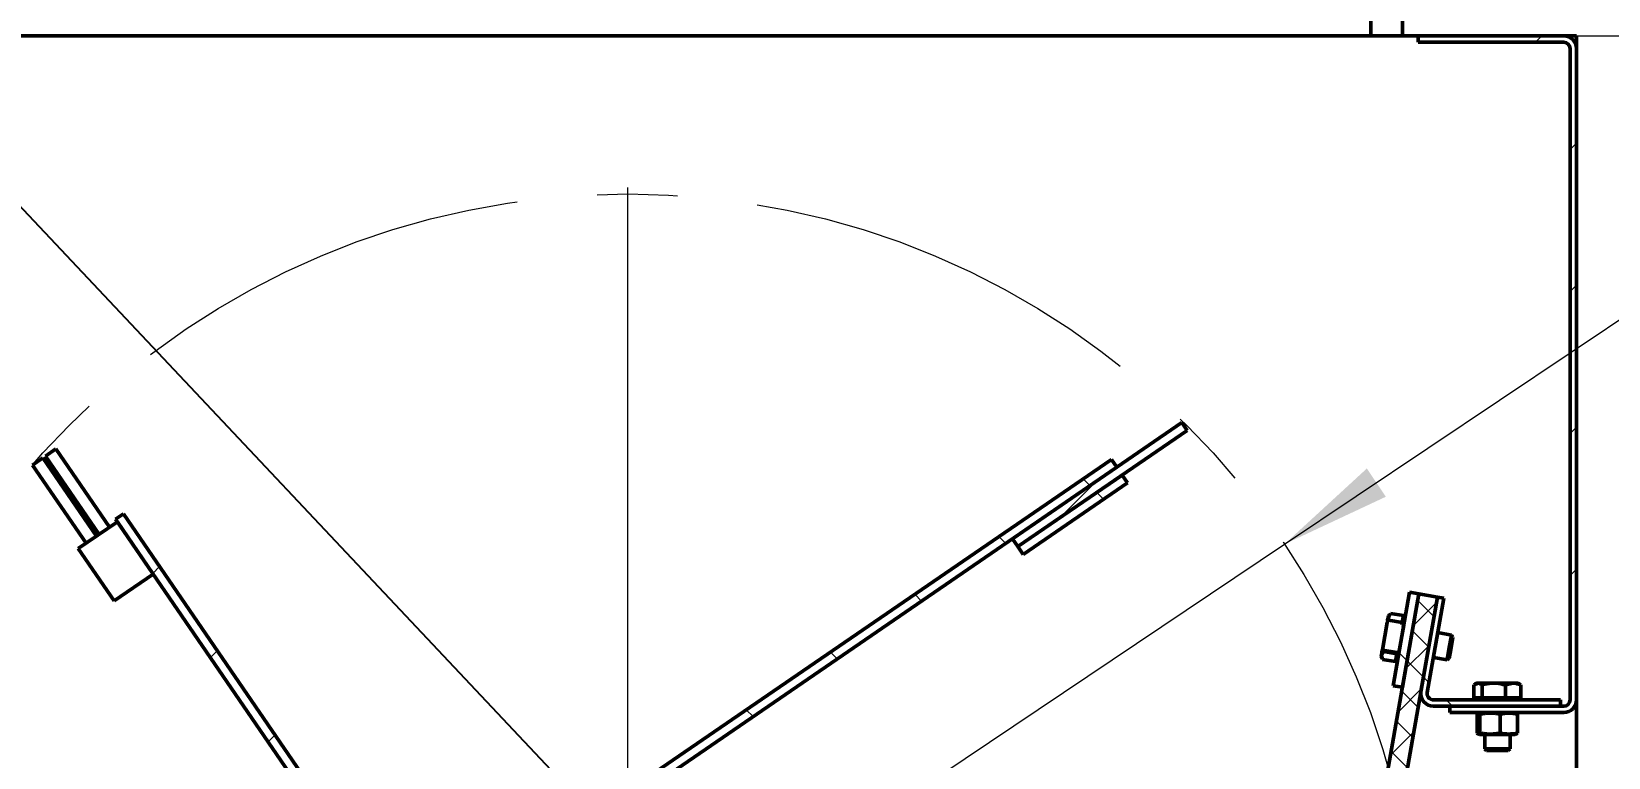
# Model space of a CAD drawing. Header units: millimetres. Extents: x 0 to 594, y 0 to 420.
# Drawn here: x 435.71 to 485.59, y 339.42 to 362.38 of the extents above; entities that cross this region are included whole.
import ezdxf

# ---------------------------------------------------------------- set-up
doc = ezdxf.new("R2010")
doc.units = ezdxf.units.MM
doc.linetypes.add('CENTERX2', pattern=[20.32, 12.7, -2.54, 2.54, -2.54])
doc.styles.add('SLDTEXTSTYLE1', font='TXT', dxfattribs={"width": 0.605})
doc.dimstyles.new('SLDDIMSTYLE0', dxfattribs={"dimtxt": 3.5, "dimasz": 3.5, "dimexe": 0, "dimexo": 0.0625, "dimgap": 0.875, "dimtad": 2, "dimlfac": 10, "dimrnd": 1e-09, "dimzin": 12, "dimdsep": 46, "dimtxsty": 'SLDTEXTSTYLE1', "dimsah": 1, "dimcen": 0.09, "dimadec": 0, "dimazin": 3, "dimtfac": 1, "dimtdec": 3, "dimtofl": 0, "dimtmove": 0, "dimatfit": 3, "dimfxl": 1, "dimfrac": 2, "dimtolj": 1, "dimtzin": 12, "dimarcsym": 0})
doc.dimstyles.new('SLDDIMSTYLE1', dxfattribs={"dimtxt": 0.18, "dimasz": 1.076923, "dimexe": 0, "dimexo": 0.0625, "dimgap": 0, "dimtad": 0, "dimtih": 1, "dimtoh": 1, "dimdec": 0, "dimrnd": 1e-09, "dimzin": 0, "dimdsep": 46, "dimtxsty": 'Standard', "dimblk1": 'DOT', "dimblk2": 'DOT', "dimsah": 1, "dimcen": 0.09, "dimadec": 0, "dimazin": 0, "dimtfac": 1.076923, "dimtdec": 0, "dimtofl": 0, "dimtmove": 0, "dimatfit": 3, "dimldrblk": 'DOT', "dimfxl": 1, "dimfrac": 2, "dimtolj": 1, "dimtzin": 0, "dimarcsym": 0})
doc.dimstyles.new('SLDDIMSTYLE2', dxfattribs={"dimtxt": 3.5, "dimasz": 3.5, "dimexe": 0, "dimexo": 0.0625, "dimgap": 0.875, "dimtad": 0, "dimtih": 1, "dimtoh": 1, "dimlfac": 10, "dimrnd": 1e-09, "dimzin": 12, "dimdsep": 46, "dimtxsty": 'SLDTEXTSTYLE1', "dimsah": 1, "dimcen": 0, "dimadec": 0, "dimazin": 3, "dimtfac": 1, "dimtdec": 3, "dimtmove": 0, "dimatfit": 3, "dimfxl": 1, "dimfrac": 2, "dimtolj": 1, "dimtzin": 12, "dimarcsym": 0})

# ---------------------------------------------------------------- blocks, each defined once
blk = doc.blocks.new('_D_3')
at = {"color": 7, "linetype": 'Continuous', "lineweight": 0, "transparency": 16777216}
for p, q in [((475.338, 346.167), (489.663, 355.772)), ((489.663, 355.772), (502.787, 355.772)), ((433.808, 318.322), (475.338, 346.167)), ((433.808, 318.322), (428.218, 314.574))]:
    blk.add_line(p, q, dxfattribs=at)
at = {"color": 7, "linetype": 'Continuous', "lineweight": 18, "transparency": 16777216}
for points in [[(475.338, 346.167), (478.545, 347.669), (477.945, 348.563)], [(433.808, 318.322), (430.601, 316.821), (431.201, 315.926)]]:
    blk.add_solid(points, dxfattribs=at)
at = {"color": 7, "linetype": 'Continuous', "lineweight": 18, "transparency": 16777216, "char_height": 3.5, "attachment_point": 1, "style": 'SLDTEXTSTYLE1'}
for s, insert in [('%%c', (489.663, 360.283)), ('500', (494.766, 360.308))]:
    blk.add_mtext(s, dxfattribs=dict(at, insert=insert))
blk = doc.blocks.new('_D_8')
at = {"color": 7, "linetype": 'Continuous', "lineweight": 0, "transparency": 16777216}
for p, q in [((484.183, 362.245), (509.996, 362.245)), ((508.996, 297.245), (508.996, 362.245)), ((484.083, 297.245), (509.996, 297.245))]:
    blk.add_line(p, q, dxfattribs=at)
at = {"color": 7, "linetype": 'Continuous', "lineweight": 18, "transparency": 16777216}
for points in [[(508.996, 362.245), (508.458, 358.745), (509.534, 358.745)], [(508.996, 297.245), (509.534, 300.745), (508.458, 300.745)]]:
    blk.add_solid(points, dxfattribs=at)
at = {"color": 7, "linetype": 'Continuous', "lineweight": 18, "transparency": 16777216, "insert": (504.484, 340.408), "char_height": 3.5, "attachment_point": 1, "rotation": 90, "style": 'SLDTEXTSTYLE1'}
blk.add_mtext('650', dxfattribs=at)
blk = doc.blocks.new('_Dot')
at = {"color": 0, "linetype": 'ByBlock', "lineweight": -2}
blk.add_line((-0.5, 0), (-1, 0), dxfattribs=at)
at = {"color": 0, "linetype": 'ByBlock', "const_width": 0.5}
blk.add_lwpolyline([(-0.25, 0, 1), (0.25, 0, 1)], format="xyb", close=True, dxfattribs=at)
blk = doc.blocks.new('SW_CENTERMARKSYMBOL_2')
at = {"color": 0, "linetype": 'Continuous', "lineweight": 18}
blk.add_line((0, 0.2), (0, 25.2), dxfattribs=at)
blk = doc.blocks.new('SW_CENTERMARKSYMBOL_3')
at = {"color": 0, "linetype": 'Continuous', "lineweight": 18}
blk.add_line((0, 0.2), (0, 25.1), dxfattribs=at)

msp = doc.modelspace()

# ---------------------------------------------------------------- hatches: boundary and pattern name
at = {"linetype": 'Continuous', "lineweight": 18}
h = msp.add_hatch(dxfattribs=at)
h.set_pattern_fill('ANSI31', style=0)
edge = h.paths.add_edge_path(flags=0)
edge.add_line((479.573, 362.2446), (479.573, 362.0446))
edge.add_line((479.573, 362.0446), (484.173, 362.0446))
edge.add_arc((484.173, 361.8446), 0.2, 0, 90, ccw=False)
edge.add_line((484.373, 361.8446), (484.373, 341.2446))
edge.add_arc((484.173, 341.2446), 0.2, 270, 360, ccw=False)
edge.add_line((484.173, 341.0446), (480.573, 341.0446))
edge.add_line((480.573, 341.0446), (480.573, 340.8446))
edge.add_line((480.573, 340.8446), (484.173, 340.8446))
edge.add_arc((484.173, 341.2446), 0.4, 270, 360)
edge.add_line((484.573, 341.2446), (484.573, 361.8446))
edge.add_arc((484.173, 361.8446), 0.4, 0, 90)
edge.add_line((484.173, 362.2446), (479.573, 362.2446))
h = msp.add_hatch(dxfattribs=at)
h.set_pattern_fill('ANSI31', style=0)
h.paths.add_polyline_path([(472.095, 350.0152), (466.7338, 346.34), (466.9034, 346.0925), (472.2646, 349.7677)], flags=0)
h = msp.add_hatch(dxfattribs=at)
h.set_pattern_fill('ANSI31', angle=90, style=0)
h.paths.add_polyline_path([(452.8077, 337.1571), (452.9774, 336.9097), (470.033, 348.6016), (469.8634, 348.8491)], flags=0)
h = msp.add_hatch(dxfattribs=at)
h.set_pattern_fill('ANSI31', angle=90, style=0)
h.paths.add_polyline_path([(466.9034, 346.0925), (467.073, 345.8451), (470.3723, 348.1067), (470.2026, 348.3542)], flags=0)
h = msp.add_hatch(dxfattribs=at)
h.set_pattern_fill('ANSI31', style=0)
h.paths.add_polyline_path([(438.4209, 346.8751), (437.1837, 346.027), (438.3145, 344.3774), (439.5518, 345.2255)], flags=0)
h = msp.add_hatch(dxfattribs=at)
h.set_pattern_fill('ANSI31', style=0)
h.paths.add_polyline_path([(438.3644, 346.9576), (452.104, 326.9148), (452.3515, 327.0845), (438.6118, 347.1272)], flags=0)
h = msp.add_hatch(dxfattribs=at)
h.set_pattern_fill('ANSI37', scale=0.25, style=0)
h.paths.add_polyline_path([(476.4474, 323.3181), (480.1808, 344.4914), (479.5899, 344.5956), (475.8565, 323.4223)], flags=0)
h = msp.add_hatch(dxfattribs=at)
h.set_pattern_fill('ANSI31', angle=90, style=0)
h.paths.add_polyline_path([(478.7735, 341.6933), (479.069, 341.6412), (479.5899, 344.5956), (479.2945, 344.6477)], flags=0)
h = msp.add_hatch(dxfattribs=at)
h.set_pattern_fill('ANSI31', angle=90, style=0)
edge = h.paths.add_edge_path(flags=0)
edge.add_line((484.073, 341.2446), (480.0497, 341.2446))
edge.add_arc((480.0497, 341.4446), 0.2, 170, 270, ccw=False)
edge.add_line((479.8528, 341.4793), (480.3778, 344.4567))
edge.add_line((480.3778, 344.4567), (480.1808, 344.4914))
edge.add_line((480.1808, 344.4914), (479.6558, 341.5141))
edge.add_arc((480.0497, 341.4446), 0.4, 170, 270)
edge.add_line((480.0497, 341.0446), (484.073, 341.0446))
edge.add_line((484.073, 341.0446), (484.073, 341.2446))
h = msp.add_hatch(dxfattribs=at)
h.set_pattern_fill('ANSI31', style=0)
edge = h.paths.add_edge_path(flags=0)
edge.add_line((478.437, 342.8213), (478.8972, 342.7402))
edge.add_line((478.8972, 342.7402), (478.8984, 342.747))
edge.add_line((478.8984, 342.747), (478.9575, 342.7366))
edge.add_line((478.9575, 342.7366), (479.1105, 343.6045))
edge.add_line((479.1105, 343.6045), (479.0514, 343.6149))
edge.add_line((479.0514, 343.6149), (479.0648, 343.6909))
edge.add_line((479.0648, 343.6909), (478.633, 343.767))
edge.add_spline(control_points=[(478.633, 343.767), (478.6193, 343.7458), (478.6057, 343.7245), (478.5925, 343.703), (478.5912, 343.7008), (478.5899, 343.6986), (478.5886, 343.6965)], knot_values=[0.0060019, 0.0060019, 0.0060019, 0.0060019, 0.0067583, 0.0067583, 0.0067583, 0.006834, 0.006834, 0.006834, 0.006834], weights=[1, 1, 1, 1, 1, 1, 1], degree=3, periodic=0)
edge.add_line((478.5886, 343.6965), (478.4355, 342.8286))
edge.add_spline(control_points=[(478.4355, 342.8286), (478.436, 342.8262), (478.4365, 342.8237), (478.437, 342.8213)], knot_values=[0.0095506, 0.0095506, 0.0095506, 0.0095506, 0.0096248, 0.0096248, 0.0096248, 0.0096248], weights=[1, 1, 1, 1], degree=3, periodic=0)

# ---------------------------------------------------------------- linework, layer by layer
at = {"color": 7, "linetype": 'Continuous', "lineweight": 50}
for p, q in [((478.073, 362.7446), (478.073, 362.2446)), ((479.073, 362.7446), (479.073, 362.2446)), ((479.573, 362.2446), (409.873, 362.2446)), ((479.573, 362.2446), (484.173, 362.2446)), ((479.573, 362.0446), (479.573, 362.2446)), ((484.573, 362.2446), (484.173, 362.2446)), ((484.573, 361.8446), (484.573, 362.2446)), ((479.573, 362.0446), (484.173, 362.0446)), ((484.373, 341.2446), (484.373, 361.8446)), ((484.573, 341.2446), (484.573, 361.8446)), ((466.7338, 346.34), (472.095, 350.0152)), ((466.9034, 346.0925), (472.2646, 349.7677)), ((472.095, 350.0152), (472.2646, 349.7677)), ((436.1473, 348.9537), (436.4772, 349.1799)), ((436.4772, 349.1799), (438.1735, 346.7055)), ((436.0648, 348.8972), (435.7349, 348.671)), ((437.4312, 346.1966), (435.7349, 348.671)), ((436.0648, 348.8972), (437.7611, 346.4228)), ((436.1473, 348.9537), (437.8436, 346.4793)), ((452.8077, 337.1571), (469.8634, 348.8491)), ((470.033, 348.6016), (469.8634, 348.8491)), ((452.9774, 336.9097), (470.033, 348.6016)), ((466.9034, 346.0925), (470.2026, 348.3542)), ((470.3723, 348.1067), (470.2026, 348.3542)), ((467.073, 345.8451), (470.3723, 348.1067)), ((437.1837, 346.027), (438.4209, 346.8751)), ((438.6118, 347.1272), (438.3644, 346.9576)), ((438.3644, 346.9576), (452.104, 326.9148)), ((438.4209, 346.8751), (439.5518, 345.2255)), ((438.6118, 347.1272), (452.3515, 327.0845)), ((466.7338, 346.34), (466.9034, 346.0925)), ((438.3145, 344.3774), (437.1837, 346.027)), ((466.9034, 346.0925), (467.073, 345.8451)), ((439.5518, 345.2255), (438.3145, 344.3774)), ((475.8565, 323.4223), (479.5899, 344.5956)), ((476.4474, 323.3181), (480.1808, 344.4914)), ((478.7735, 341.6933), (479.2945, 344.6477)), ((479.069, 341.6412), (479.5899, 344.5956)), ((479.5899, 344.5956), (479.2945, 344.6477)), ((480.1808, 344.4914), (479.5899, 344.5956)), ((480.1808, 344.4914), (479.6558, 341.5141)), ((480.3778, 344.4567), (479.8528, 341.4793)), ((480.3778, 344.4567), (480.1808, 344.4914)), ((478.4355, 342.8286), (478.5886, 343.6965)), ((478.6249, 343.9027), (478.5985, 343.7529)), ((478.66, 343.9445), (478.6249, 343.9027)), ((478.633, 343.767), (479.0648, 343.6909)), ((478.6976, 343.9804), (478.6683, 343.9375)), ((479.1033, 343.9089), (478.6976, 343.9804)), ((479.0514, 343.6149), (479.0648, 343.6909)), ((479.1033, 343.9089), (479.0648, 343.6909)), ((479.1469, 343.8106), (479.0878, 343.8211)), ((478.9575, 342.7366), (479.1105, 343.6045)), ((479.1105, 343.6045), (479.0514, 343.6149)), ((480.6245, 343.2962), (480.1868, 343.3734)), ((480.543, 342.8339), (480.6245, 343.2962)), ((480.5993, 342.8338), (480.6695, 343.232)), ((480.6695, 343.232), (480.6245, 343.2962)), ((478.434, 342.8197), (478.406, 342.661)), ((478.4355, 342.8286), (478.437, 342.8213)), ((478.8972, 342.7402), (478.437, 342.8213)), ((478.4855, 342.7773), (478.4823, 342.8133)), ((478.8911, 342.7058), (478.4855, 342.7773)), ((478.8911, 342.7058), (478.8688, 342.5794)), ((478.8972, 342.7402), (478.8911, 342.7058)), ((478.8972, 342.7402), (478.8984, 342.747)), ((478.8984, 342.747), (478.9575, 342.7366)), ((480.4856, 342.5084), (480.543, 342.8339)), ((480.5499, 342.5534), (480.5993, 342.8338)), ((478.406, 342.661), (478.3992, 342.6224)), ((478.3992, 342.6224), (478.4179, 342.5711)), ((478.4409, 342.5245), (478.406, 342.661)), ((478.8466, 342.453), (478.4409, 342.5245)), ((478.8688, 342.5794), (478.8466, 342.453)), ((478.862, 342.5408), (478.9211, 342.5304)), ((480.0478, 342.5856), (480.4856, 342.5084)), ((480.4856, 342.5084), (480.5499, 342.5534)), ((478.7735, 341.6933), (479.069, 341.6412)), ((481.3339, 341.7166), (481.4622, 341.7746)), ((481.3339, 341.3046), (481.3339, 341.7166)), ((481.423, 341.7746), (481.3758, 341.7473)), ((481.4622, 341.7746), (481.423, 341.7746)), ((481.9602, 341.7746), (481.4622, 341.7746)), ((481.5906, 341.3046), (481.5906, 341.7166)), ((481.9602, 341.7746), (482.571, 341.7746)), ((482.3297, 341.7166), (482.571, 341.7746)), ((482.3297, 341.3046), (482.3297, 341.7166)), ((482.723, 341.7746), (482.571, 341.7746)), ((482.7703, 341.7473), (482.723, 341.7746)), ((482.8122, 341.7166), (482.7649, 341.7379)), ((482.8122, 341.3046), (482.8122, 341.7166)), ((480.0497, 341.2446), (484.073, 341.2446)), ((481.4622, 341.3046), (481.3339, 341.3046)), ((481.423, 341.3046), (481.423, 341.2446)), ((481.5906, 341.3046), (481.4622, 341.3046)), ((481.9602, 341.3046), (481.5906, 341.3046)), ((482.3297, 341.3046), (481.9602, 341.3046)), ((482.571, 341.3046), (482.3297, 341.3046)), ((482.8122, 341.3046), (482.571, 341.3046)), ((482.723, 341.2446), (482.723, 341.3046)), ((484.073, 341.0446), (484.073, 341.2446)), ((484.573, 324.7788), (484.573, 341.2446)), ((480.0497, 341.0446), (484.073, 341.0446)), ((480.573, 340.8446), (480.573, 341.0446)), ((484.173, 341.0446), (480.573, 341.0446)), ((484.173, 340.8446), (480.573, 340.8446)), ((481.4331, 340.7926), (481.4331, 340.1966)), ((481.523, 340.8446), (481.4659, 340.8238)), ((481.5232, 340.7926), (481.5232, 340.1966)), ((482.1632, 340.7926), (482.1632, 340.1966)), ((482.6802, 340.8238), (482.623, 340.8446)), ((482.6781, 340.8183), (482.713, 340.7926)), ((482.713, 340.7926), (482.713, 340.1966)), ((482.713, 340.1966), (482.6781, 340.17)), ((481.4662, 340.1653), (481.523, 340.1446)), ((481.8624, 340.1446), (481.523, 340.1446)), ((481.673, 340.1446), (481.673, 339.7001)), ((481.673, 339.7001), (481.7285, 339.6446)), ((481.673, 339.7001), (482.0036, 339.7001)), ((482.623, 340.1446), (481.8624, 340.1446)), ((482.0036, 339.7001), (482.473, 339.7001)), ((482.4176, 339.6446), (482.473, 339.7001)), ((482.473, 339.7001), (482.473, 340.1446)), ((482.623, 340.1446), (482.6799, 340.1653)), ((481.7285, 339.6446), (482.0132, 339.6446)), ((482.0132, 339.6446), (482.4176, 339.6446))]:
    msp.add_line(p, q, dxfattribs=at)
at = {"color": 7, "linetype": 'CENTERX2', "lineweight": 18}
msp.add_circle((454.573, 332.2446), 25, dxfattribs=at)
at = {"color": 7, "linetype": 'Continuous', "lineweight": 50}
for centre, radius, start, end in [((484.173, 361.8446), 0.4, 0, 90), ((484.173, 361.8446), 0.2, 0, 90), ((480.0497, 341.4446), 0.4, 170, 270), ((480.0497, 341.4446), 0.2, 170, 270), ((484.173, 341.2446), 0.4, 270, 0), ((484.173, 341.2446), 0.2, 270, 0)]:
    msp.add_arc(centre, radius, start, end, dxfattribs=at)
for points, knots in [([(478.633, 343.767), (478.6194, 343.7457), (478.6044, 343.7224), (478.5899, 343.6986), (478.5886, 343.6965)], [0, 0, 0, 0, 0.908961, 1, 1, 1, 1]), ([(478.5985, 343.7529), (478.5996, 343.7585), (478.6145, 343.8386), (478.6576, 343.9121), (478.6976, 343.9804)], [0, 0, 0, 0, 0.0702148, 1, 1, 1, 1]), ([(478.406, 342.661), (478.4066, 342.664), (478.4149, 342.7066), (478.4515, 342.7432), (478.4855, 342.7773)], [0, 0, 0, 0, 0.0702148, 1, 1, 1, 1]), ([(481.4622, 341.7746), (481.4653, 341.7746), (481.5086, 341.7737), (481.5511, 341.7441), (481.5906, 341.7166)], [0, 0, 0, 0, 0.07021477, 1, 1, 1, 1]), ([(481.5906, 341.7166), (481.6175, 341.7242), (481.7379, 341.7584), (481.863, 341.7675), (481.9602, 341.7746)], [0, 0, 0, 0, 0.22371328, 1, 1, 1, 1]), ([(481.9602, 341.7746), (481.9904, 341.7739), (482.1155, 341.771), (482.2373, 341.74), (482.3297, 341.7166)], [0, 0, 0, 0, 0.24185142, 1, 1, 1, 1]), ([(482.571, 341.7746), (482.5767, 341.7746), (482.6581, 341.7737), (482.738, 341.7441), (482.8122, 341.7166)], [0, 0, 0, 0, 0.07021477, 1, 1, 1, 1]), ([(481.5232, 340.7926), (481.5085, 340.8093), (481.4784, 340.8433), (481.4484, 340.8097), (481.4331, 340.7926)], [0, 0, 0, 0, 0.4912125, 1, 1, 1, 1]), ([(482.1632, 340.7926), (482.1387, 340.7972), (482.0918, 340.806), (482.0219, 340.8158), (481.9537, 340.8227), (481.8851, 340.8264), (481.8157, 340.8267), (481.7459, 340.8236), (481.6757, 340.8172), (481.6055, 340.8076), (481.5547, 340.7988), (481.5274, 340.7934), (481.5232, 340.7926)], [0, 0, 0, 0, 0.1156963, 0.2218368, 0.3281239, 0.4349349, 0.5419554, 0.6510935, 0.7604448, 0.8703432, 0.9803831, 1, 1, 1, 1]), ([(482.713, 340.7926), (482.623, 340.8093), (482.4398, 340.8433), (482.2565, 340.8097), (482.1632, 340.7926)], [0, 0, 0, 0, 0.4912125, 1, 1, 1, 1]), ([(481.4331, 340.1966), (481.4478, 340.1799), (481.4779, 340.1459), (481.5079, 340.1795), (481.5232, 340.1966)], [0, 0, 0, 0, 0.49121246, 1, 1, 1, 1]), ([(481.5232, 340.1966), (481.5273, 340.1958), (481.5538, 340.1906), (481.603, 340.182), (481.671, 340.1726), (481.7395, 340.1661), (481.8087, 340.1627), (481.8785, 340.1627), (481.9489, 340.1662), (482.0192, 340.1731), (482.0908, 340.183), (482.1386, 340.192), (482.1632, 340.1966)], [0, 0, 0, 0, 0.0193569, 0.12560504, 0.23196764, 0.33876315, 0.44574632, 0.55473886, 0.66395958, 0.77380922, 0.88383656, 1, 1, 1, 1]), ([(482.1632, 340.1966), (482.2532, 340.1799), (482.4364, 340.1459), (482.6197, 340.1795), (482.713, 340.1966)], [0, 0, 0, 0, 0.4912125, 1, 1, 1, 1])]:
    msp.add_open_spline(points, degree=3, knots=knots, dxfattribs=at)

# ---------------------------------------------------------------- block references
at = {"color": 7, "linetype": 'Continuous', "lineweight": 18}
for name in ['SW_CENTERMARKSYMBOL_2', 'SW_CENTERMARKSYMBOL_3']:
    msp.add_blockref(name, (454.573, 332.2446), dxfattribs=at)

# ---------------------------------------------------------------- dimensions: what is measured, and where the dimension line sits
dim = msp.add_linear_dim(base=(508.996, 362.2446), p1=(484.073, 297.2446), p2=(484.173, 362.2446), angle=90, dimstyle='SLDDIMSTYLE0', dxfattribs=at)
dim.commit()
dim.dimension.update_dxf_attribs({"geometry": '_D_8', "text_midpoint": (508.996, 344.4181), "dimtype": 160})
dim = msp.add_diameter_dim_2p(p1=(475.3377, 346.1668), p2=(433.8083, 318.3224), dimstyle='SLDDIMSTYLE2', dxfattribs=at)
dim.commit()
dim.dimension.update_dxf_attribs({"geometry": '_D_3', "text_midpoint": (496.2252, 358.5424), "dimtype": 163})

# ---------------------------------------------------------------- leaders
at = {"color": 7, "linetype": 'Continuous', "lineweight": 0}
msp.add_leader([(455.36, 335.6104), (414.6274, 378.8089), (411.3573, 378.8089)], dimstyle='SLDDIMSTYLE1', dxfattribs=at)

doc.saveas('drawing.dxf')
